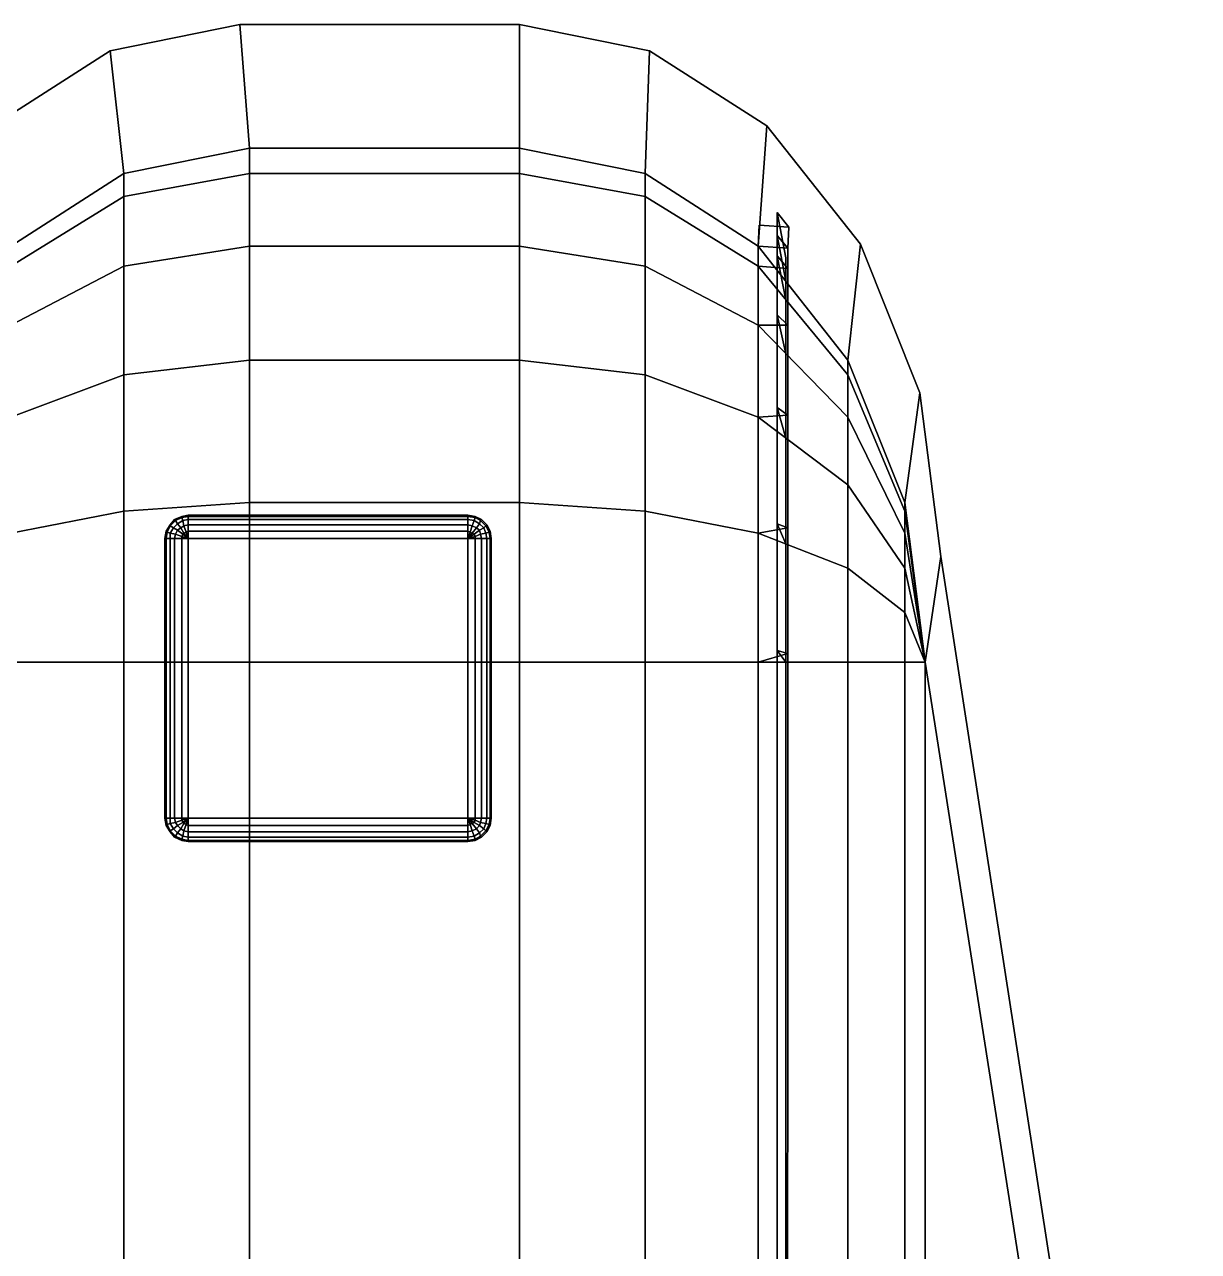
# Model space of a CAD drawing. Extents: x -0.69 to 1.09, y -0.36 to 0.36.
# Drawn here: x 0.9835 to 1.0947, y 0.215 to 0.3312 of the extents above; entities that cross this region are included whole.
import ezdxf

# ---------------------------------------------------------------- set-up
doc = ezdxf.new("R2010")
doc.units = 0
for name, color, linetype in [('CUBE.4', 39, 'CONTINUOUS'), ('CUBE_3', 39, 'CONTINUOUS'), ('CUBE_9', 250, 'CONTINUOUS')]:
    doc.layers.add(name, color=color, linetype=linetype)

msp = doc.modelspace()

# ---------------------------------------------------------------- meshes
at = {"layer": 'CUBE.4'}
mesh = msp.add_polyface(dxfattribs=at)
corners = [(1.053, 0.3102, 0.0832), (1.053, 0.3102, 0.4251), (1.053, 0.3083, 0.4298), (1.053, 0.3027, 0.4341), (1.053, 0.294, 0.4375), (1.053, 0.283, 0.4397), (1.053, 0.2708, 0.4404), (1.053, -0.2808, 0.4404), (1.053, -0.2929, 0.4397), (1.053, -0.3039, 0.4375), (1.053, -0.3126, 0.4341), (1.053, -0.3182, 0.4298), (1.053, -0.3202, 0.4251), (1.053, -0.3202, 0.0832), (1.053, -0.3182, 0.0784), (1.053, -0.3126, 0.0741), (1.053, -0.3039, 0.0707), (1.053, -0.2929, 0.0685), (1.053, -0.2808, 0.0678), (1.053, 0.2708, 0.0678), (1.053, 0.283, 0.0685), (1.053, 0.294, 0.0707), (1.053, 0.3027, 0.0741), (1.053, 0.3083, 0.0784), (1.0615, 0.2994, 0.0832), (1.0615, 0.2994, 0.4251), (1.0615, 0.298, 0.4285), (1.0615, 0.294, 0.4316), (1.0615, 0.2876, 0.4341), (1.0615, 0.2797, 0.4357), (1.0615, 0.2708, 0.4362), (1.0615, -0.2808, 0.4362), (1.0615, -0.2896, 0.4357), (1.0615, -0.2976, 0.4341), (1.0615, -0.3039, 0.4316), (1.0615, -0.308, 0.4285), (1.0615, -0.3094, 0.4251), (1.0615, -0.3094, 0.0832), (1.0615, -0.308, 0.0797), (1.0615, -0.3039, 0.0766), (1.0615, -0.2976, 0.0741), (1.0615, -0.2896, 0.0725), (1.0615, -0.2808, 0.072), (1.0615, 0.2708, 0.072), (1.0615, 0.2797, 0.0725), (1.0615, 0.2876, 0.0741), (1.0615, 0.294, 0.0766), (1.0615, 0.298, 0.0797), (1.053, -0.0119, 0.4404), (1.053, -0.0119, 0.0678), (1.0615, -0.0119, 0.4362), (1.0615, -0.0119, 0.072), (1.0531, 0.3122, 0.2514), (1.0531, -0.3222, 0.2514), (1.0617, 0.3014, 0.2514), (1.0617, -0.3113, 0.2514), (1.0556, 0.3069, 0.0832), (1.0556, 0.3069, 0.4251), (1.0556, 0.3051, 0.4294), (1.0556, 0.3, 0.4333), (1.0556, 0.292, 0.4365), (1.0556, 0.282, 0.4384), (1.0556, 0.2708, 0.4391), (1.0556, -0.2808, 0.4391), (1.0556, -0.2919, 0.4384), (1.0556, -0.302, 0.4365), (1.0556, -0.3099, 0.4333), (1.0556, -0.315, 0.4294), (1.0556, -0.3168, 0.4251), (1.0556, -0.3168, 0.0832), (1.0556, -0.315, 0.0788), (1.0556, -0.3099, 0.0749), (1.0556, -0.302, 0.0718), (1.0556, -0.2919, 0.0698), (1.0556, -0.2808, 0.0691), (1.0556, 0.2708, 0.0691), (1.0556, 0.282, 0.0698), (1.0556, 0.292, 0.0718), (1.0556, 0.3, 0.0749), (1.0556, 0.3051, 0.0788), (1.0556, -0.0119, 0.4391), (1.0556, -0.0119, 0.0691), (1.0556, 0.3091, 0.2514), (1.0556, -0.319, 0.2514), (1.0558, 0.31, 0.0827), (1.0558, 0.31, 0.4255), (1.0558, 0.3081, 0.4302), (1.0558, 0.3027, 0.4344), (1.0558, 0.2942, 0.4377), (1.0558, 0.2835, 0.4398), (1.0558, 0.2716, 0.4405), (1.0558, -0.2815, 0.4405), (1.0558, -0.2934, 0.4398), (1.0558, -0.3041, 0.4377), (1.0558, -0.3126, 0.4344), (1.0558, -0.3181, 0.4302), (1.0558, -0.3199, 0.4255), (1.0558, -0.3199, 0.0827), (1.0558, -0.3181, 0.078), (1.0558, -0.3126, 0.0739), (1.0558, -0.3041, 0.0706), (1.0558, -0.2934, 0.0684), (1.0558, -0.2815, 0.0677), (1.0558, 0.2716, 0.0677), (1.0558, 0.2835, 0.0684), (1.0558, 0.2942, 0.0706), (1.0558, 0.3027, 0.0739), (1.0558, 0.3081, 0.078), (1.0557, -0.012, 0.4405), (1.0557, -0.012, 0.0677), (1.0559, 0.312, 0.2514), (1.0559, -0.3219, 0.2514), (1.0548, 0.3112, 0.0825), (1.0548, 0.3112, 0.4257), (1.0548, 0.3093, 0.4304), (1.0548, 0.3037, 0.4347), (1.0548, 0.2949, 0.4381), (1.0548, 0.2839, 0.4403), (1.0548, 0.2719, 0.441), (1.0548, -0.2819, 0.441), (1.0548, -0.2938, 0.4403), (1.0548, -0.3049, 0.4381), (1.0548, -0.3136, 0.4347), (1.0548, -0.3193, 0.4304), (1.0548, -0.3212, 0.4257), (1.0548, -0.3212, 0.0825), (1.0548, -0.3193, 0.0779), (1.0548, -0.3136, 0.0736), (1.0548, -0.3049, 0.0702), (1.0548, -0.2938, 0.068), (1.0548, -0.2819, 0.0672), (1.0548, 0.2719, 0.0672), (1.0548, 0.2839, 0.068), (1.0548, 0.2949, 0.0702), (1.0548, 0.3037, 0.0736), (1.0548, 0.3093, 0.0779), (1.0548, -0.012, 0.441), (1.0548, -0.012, 0.0672), (1.0548, 0.3134, 0.2514), (1.0548, -0.3234, 0.2514)]
mesh.append_faces([[corners[k] for k in face] for face in [(86, 114, 115, 87), (87, 115, 116, 88), (88, 116, 117, 89), (89, 117, 118, 90), (136, 108, 90, 118), (91, 119, 120, 92), (92, 120, 121, 93), (93, 121, 122, 94), (138, 110, 84, 112), (123, 95, 94, 122), (95, 123, 124, 96), (125, 97, 111, 139), (126, 98, 97, 125), (98, 126, 127, 99), (128, 100, 99, 127), (100, 128, 129, 101), (130, 102, 101, 129), (137, 109, 102, 130), (103, 131, 132, 104), (114, 86, 85, 113), (133, 105, 104, 132), (134, 106, 105, 133), (135, 107, 106, 134), (112, 84, 107, 135), (119, 91, 108, 136), (131, 103, 109, 137), (113, 85, 110, 138), (111, 96, 124, 139), (2, 86, 87, 3), (59, 115, 114, 58), (3, 87, 88, 4), (60, 116, 115, 59), (4, 88, 89, 5), (61, 117, 116, 60), (5, 89, 90, 6), (62, 118, 117, 61), (80, 136, 118, 62), (6, 90, 108, 48), (7, 91, 92, 8), (64, 120, 119, 63), (8, 92, 93, 9), (65, 121, 120, 64), (9, 93, 94, 10), (66, 122, 121, 65), (82, 138, 112, 56), (0, 84, 110, 52), (67, 123, 122, 66), (10, 94, 95, 11), (11, 95, 96, 12), (68, 124, 123, 67), (69, 125, 139, 83), (53, 111, 97, 13), (70, 126, 125, 69), (13, 97, 98, 14), (14, 98, 99, 15), (71, 127, 126, 70), (72, 128, 127, 71), (15, 99, 100, 16), (16, 100, 101, 17), (73, 129, 128, 72), (74, 130, 129, 73), (17, 101, 102, 18), (81, 137, 130, 74), (18, 102, 109, 49), (19, 103, 104, 20), (76, 132, 131, 75), (58, 114, 113, 57), (1, 85, 86, 2), (77, 133, 132, 76), (20, 104, 105, 21), (78, 134, 133, 77), (21, 105, 106, 22), (79, 135, 134, 78), (22, 106, 107, 23), (56, 112, 135, 79), (23, 107, 84, 0), (63, 119, 136, 80), (48, 108, 91, 7), (75, 131, 137, 81), (49, 109, 103, 19), (57, 113, 138, 82), (52, 110, 85, 1), (83, 139, 124, 68), (12, 96, 111, 53)]])
at = {"layer": 'CUBE_3'}
mesh = msp.add_polyface(dxfattribs=at)
corners = [(0.9717, 0.3104, 0.2514), (0.9737, 0.2994, 0.4251), (0.9682, 0.2859, 0.4251), (0.966, 0.2963, 0.2514), (0.9805, 0.3216, 0.2514), (0.9822, 0.3102, 0.4251), (0.9822, 0.3102, 0.0832), (0.9929, 0.3171, 0.0832), (0.9916, 0.3287, 0.2514), (1.0048, 0.3195, 0.0832), (1.0039, 0.3312, 0.2514), (1.0304, 0.3195, 0.0832), (1.0304, 0.3312, 0.2514), (0.9737, 0.298, 0.4285), (0.9682, 0.2851, 0.4269), (0.9822, 0.3083, 0.4298), (0.9929, 0.3171, 0.4251), (0.9929, 0.3149, 0.4307), (1.0048, 0.3195, 0.4251), (1.0048, 0.3171, 0.4309), (1.0304, 0.3195, 0.4251), (1.0304, 0.3171, 0.4309), (0.9737, 0.294, 0.4316), (0.9682, 0.283, 0.4285), (0.9822, 0.3027, 0.4341), (0.9929, 0.3083, 0.4357), (1.0048, 0.3102, 0.4362), (1.0304, 0.3102, 0.4362), (0.9822, 0.294, 0.4375), (0.9737, 0.2876, 0.4341), (0.9929, 0.298, 0.4397), (1.0048, 0.2994, 0.4404), (1.0304, 0.2994, 0.4404), (0.9822, 0.283, 0.4397), (0.9737, 0.2797, 0.4357), (0.9929, 0.2851, 0.4423), (1.0048, 0.2859, 0.4431), (0.9737, 0.2797, 0.0725), (0.9822, 0.283, 0.0685), (0.9822, 0.294, 0.0707), (0.9737, 0.2876, 0.0741), (0.9929, 0.2851, 0.066), (0.9929, 0.298, 0.0685), (1.0048, 0.2859, 0.0651), (1.0048, 0.2994, 0.0678), (0.9822, 0.3027, 0.0741), (0.9737, 0.294, 0.0766), (0.9929, 0.3083, 0.0725), (1.0048, 0.3102, 0.072), (0.9682, 0.283, 0.0797), (0.9737, 0.298, 0.0797), (0.9682, 0.2851, 0.0813), (0.9822, 0.3083, 0.0784), (0.9929, 0.3149, 0.0776), (1.0048, 0.3171, 0.0773), (0.9737, 0.2994, 0.0832), (0.9682, 0.2859, 0.0832)]
mesh.append_faces([[corners[k] for k in face] for face in [(0, 1, 2, 3), (4, 5, 1, 0), (6, 7, 8, 4), (7, 9, 10, 8), (9, 11, 12, 10), (2, 1, 13, 14), (1, 5, 15, 13), (5, 16, 17, 15), (16, 18, 19, 17), (18, 20, 21, 19), (14, 13, 22, 23), (13, 15, 24, 22), (15, 17, 25, 24), (17, 19, 26, 25), (19, 21, 27, 26), (22, 24, 28, 29), (24, 25, 30, 28), (25, 26, 31, 30), (26, 27, 32, 31), (29, 28, 33, 34), (28, 30, 35, 33), (30, 31, 36, 35), (37, 38, 39, 40), (38, 41, 42, 39), (41, 43, 44, 42), (40, 39, 45, 46), (39, 42, 47, 45), (42, 44, 48, 47), (49, 46, 50, 51), (46, 45, 52, 50), (45, 47, 53, 52), (47, 48, 54, 53), (51, 50, 55, 56), (50, 52, 6, 55), (52, 53, 7, 6), (53, 54, 9, 7), (3, 56, 55, 0), (0, 55, 6, 4), (8, 16, 5, 4), (10, 18, 16, 8), (12, 20, 18, 10)]])
mesh = msp.add_polyface(dxfattribs=at)
corners = [(1.0304, 0.3195, 0.0832), (1.0423, 0.3171, 0.0832), (1.0427, 0.3287, 0.2514), (1.0304, 0.3312, 0.2514), (1.053, 0.3102, 0.0832), (1.0538, 0.3216, 0.2514), (1.0615, 0.2994, 0.0832), (1.0627, 0.3104, 0.2514), (1.0669, 0.2859, 0.0832), (1.0683, 0.2963, 0.2514), (1.0304, 0.3195, 0.4251), (1.0423, 0.3171, 0.4251), (1.0423, 0.3149, 0.4307), (1.0304, 0.3171, 0.4309), (1.053, 0.3102, 0.4251), (1.053, 0.3083, 0.4298), (1.0615, 0.2994, 0.4251), (1.0615, 0.298, 0.4285), (1.0669, 0.2859, 0.4251), (1.0669, 0.2851, 0.4269), (1.0423, 0.3083, 0.4357), (1.0304, 0.3102, 0.4362), (1.053, 0.3027, 0.4341), (1.0615, 0.294, 0.4316), (1.0669, 0.283, 0.4285), (1.0423, 0.298, 0.4397), (1.0304, 0.2994, 0.4404), (1.053, 0.294, 0.4375), (1.0615, 0.2876, 0.4341), (1.0669, 0.2797, 0.4298), (1.0048, 0.2994, 0.4404), (1.0304, 0.2859, 0.4431), (1.0048, 0.2859, 0.4431), (1.0423, 0.2851, 0.4423), (1.053, 0.283, 0.4397), (1.0048, 0.2859, 0.0651), (1.0304, 0.2859, 0.0651), (1.0304, 0.2994, 0.0678), (1.0048, 0.2994, 0.0678), (1.0423, 0.2851, 0.066), (1.0423, 0.298, 0.0685), (1.053, 0.283, 0.0685), (1.053, 0.294, 0.0707), (1.0615, 0.2797, 0.0725), (1.0615, 0.2876, 0.0741), (1.0304, 0.3102, 0.072), (1.0048, 0.3102, 0.072), (1.0423, 0.3083, 0.0725), (1.053, 0.3027, 0.0741), (1.0615, 0.294, 0.0766), (1.0669, 0.2797, 0.0784), (1.0669, 0.283, 0.0797), (1.0304, 0.3171, 0.0773), (1.0048, 0.3171, 0.0773), (1.0423, 0.3149, 0.0776), (1.053, 0.3083, 0.0784), (1.0615, 0.298, 0.0797), (1.0669, 0.2851, 0.0813), (1.0048, 0.3195, 0.0832)]
mesh.append_faces([[corners[k] for k in face] for face in [(0, 1, 2, 3), (1, 4, 5, 2), (4, 6, 7, 5), (6, 8, 9, 7), (10, 11, 12, 13), (11, 14, 15, 12), (14, 16, 17, 15), (16, 18, 19, 17), (13, 12, 20, 21), (12, 15, 22, 20), (15, 17, 23, 22), (17, 19, 24, 23), (21, 20, 25, 26), (20, 22, 27, 25), (22, 23, 28, 27), (23, 24, 29, 28), (30, 26, 31, 32), (26, 25, 33, 31), (25, 27, 34, 33), (35, 36, 37, 38), (36, 39, 40, 37), (39, 41, 42, 40), (41, 43, 44, 42), (38, 37, 45, 46), (37, 40, 47, 45), (40, 42, 48, 47), (42, 44, 49, 48), (44, 50, 51, 49), (46, 45, 52, 53), (45, 47, 54, 52), (47, 48, 55, 54), (48, 49, 56, 55), (49, 51, 57, 56), (53, 52, 0, 58), (52, 54, 1, 0), (54, 55, 4, 1), (55, 56, 6, 4), (56, 57, 8, 6), (2, 11, 10, 3), (5, 14, 11, 2), (7, 16, 14, 5), (9, 18, 16, 7)]])
mesh = msp.add_polyface(dxfattribs=at)
corners = [(0.966, 0.2963, 0.2514), (0.9682, 0.2859, 0.4251), (0.9663, 0.2708, 0.4251), (0.9641, 0.2808, 0.2514), (1.0669, 0.2859, 0.0832), (1.0688, 0.2708, 0.0832), (1.0703, 0.2808, 0.2514), (1.0683, 0.2963, 0.2514), (0.9682, 0.2851, 0.4269), (1.0669, 0.2859, 0.4251), (1.0688, 0.2708, 0.4251), (1.0669, 0.2851, 0.4269), (0.9682, 0.283, 0.4285), (1.0669, 0.283, 0.4285), (0.9682, 0.2797, 0.4298), (0.9737, 0.294, 0.4316), (0.9737, 0.2876, 0.4341), (1.0669, 0.2797, 0.4298), (0.9682, 0.2755, 0.4307), (0.9737, 0.2797, 0.4357), (1.053, 0.294, 0.4375), (1.0615, 0.2876, 0.4341), (1.0615, 0.2797, 0.4357), (1.053, 0.283, 0.4397), (1.0669, 0.2755, 0.4307), (0.9822, 0.283, 0.4397), (0.9822, 0.2708, 0.4404), (0.9737, 0.2708, 0.4362), (0.9929, 0.2851, 0.4423), (0.9929, 0.2708, 0.4431), (1.0048, 0.2859, 0.4431), (1.0048, 0.2708, 0.4441), (1.0304, 0.2859, 0.4431), (1.0304, 0.2708, 0.4441), (1.0423, 0.2851, 0.4423), (1.0423, 0.2708, 0.4431), (1.053, 0.2708, 0.4404), (1.0615, 0.2708, 0.4362), (0.9737, 0.2708, 0.072), (0.9822, 0.2708, 0.0678), (0.9822, 0.283, 0.0685), (0.9737, 0.2797, 0.0725), (0.9929, 0.2708, 0.0651), (0.9929, 0.2851, 0.066), (1.0048, 0.2708, 0.0642), (1.0048, 0.2859, 0.0651), (1.0304, 0.2708, 0.0642), (1.0304, 0.2859, 0.0651), (1.0423, 0.2708, 0.0651), (1.0423, 0.2851, 0.066), (1.053, 0.2708, 0.0678), (1.053, 0.283, 0.0685), (1.0615, 0.2708, 0.072), (1.0615, 0.2797, 0.0725), (1.0669, 0.2708, 0.0773), (1.0669, 0.2755, 0.0776), (0.9663, 0.2708, 0.0832), (0.9682, 0.2755, 0.0776), (0.9682, 0.2797, 0.0784), (0.9737, 0.2876, 0.0741), (1.0669, 0.2797, 0.0784), (1.0615, 0.2876, 0.0741), (0.9682, 0.283, 0.0797), (0.9737, 0.294, 0.0766), (1.0669, 0.283, 0.0797), (0.9682, 0.2851, 0.0813), (1.0669, 0.2851, 0.0813), (0.9682, 0.2859, 0.0832)]
mesh.append_faces([[corners[k] for k in face] for face in [(0, 1, 2, 3), (4, 5, 6, 7), (2, 1, 8, 8), (9, 10, 11, 11), (2, 8, 12, 12), (11, 10, 13, 13), (2, 12, 14, 14), (12, 15, 16, 14), (13, 10, 17, 17), (2, 14, 18, 18), (14, 16, 19, 18), (20, 21, 22, 23), (21, 17, 24, 22), (17, 10, 24, 24), (19, 25, 26, 27), (25, 28, 29, 26), (28, 30, 31, 29), (30, 32, 33, 31), (32, 34, 35, 33), (34, 23, 36, 35), (23, 22, 37, 36), (38, 39, 40, 41), (39, 42, 43, 40), (42, 44, 45, 43), (44, 46, 47, 45), (46, 48, 49, 47), (48, 50, 51, 49), (50, 52, 53, 51), (52, 54, 55, 53), (56, 57, 58, 58), (57, 41, 59, 58), (53, 55, 60, 61), (55, 5, 60, 60), (56, 58, 62, 62), (58, 59, 63, 62), (60, 5, 64, 64), (56, 62, 65, 65), (64, 5, 66, 66), (56, 65, 67, 67), (66, 5, 4, 4), (3, 56, 67, 0), (6, 10, 9, 7)]])
mesh = msp.add_polyface(dxfattribs=at)
corners = [(0.9663, 0.2708, 0.4251), (0.9682, 0.2755, 0.4307), (0.9682, 0.2708, 0.4309), (0.9737, 0.2797, 0.4357), (0.9737, 0.2708, 0.4362), (1.0615, 0.2797, 0.4357), (1.0669, 0.2755, 0.4307), (1.0669, 0.2708, 0.4309), (1.0615, 0.2708, 0.4362), (1.0688, 0.2708, 0.4251), (0.9682, -0.0119, 0.4309), (0.9663, -0.0119, 0.4251), (0.9822, 0.2708, 0.4404), (0.9929, 0.2708, 0.4431), (0.9929, -0.0119, 0.4431), (0.9822, -0.0119, 0.4404), (1.0304, 0.2708, 0.4441), (1.0423, 0.2708, 0.4431), (1.0423, -0.0119, 0.4431), (1.0304, -0.0119, 0.4441), (1.053, 0.2708, 0.4404), (1.053, -0.0119, 0.4404), (1.0615, -0.0119, 0.4362), (1.0669, -0.0119, 0.4309), (1.0688, -0.0119, 0.4251), (0.9737, -0.0119, 0.072), (0.9737, 0.2708, 0.072), (0.9682, 0.2708, 0.0773), (0.9682, -0.0119, 0.0773), (1.0423, -0.0119, 0.0651), (1.0423, 0.2708, 0.0651), (1.0304, 0.2708, 0.0642), (1.0304, -0.0119, 0.0642), (1.053, -0.0119, 0.0678), (1.053, 0.2708, 0.0678), (0.9663, 0.2708, 0.0832), (0.9682, 0.2755, 0.0776), (0.9737, 0.2797, 0.0725), (1.0669, 0.2708, 0.0773), (1.0688, 0.2708, 0.0832), (1.0669, 0.2755, 0.0776), (0.9641, 0.2808, 0.2514), (0.9641, -0.0122, 0.2514), (0.9663, -0.0119, 0.0832), (1.0815, 0.1897, 0.1148), (1.0833, 0.1967, 0.2514), (1.0703, 0.2808, 0.2514), (1.0815, -0.0119, 0.1148), (1.0688, -0.0119, 0.0832), (1.0924, 0.0759, 0.1774), (1.0947, 0.0789, 0.2514), (1.0924, -0.0119, 0.1774), (0.9737, -0.0119, 0.4362), (1.0048, 0.2708, 0.4441), (1.0048, -0.0119, 0.4441), (0.9822, -0.0119, 0.0678), (0.9822, 0.2708, 0.0678), (0.9929, -0.0119, 0.0651), (0.9929, 0.2708, 0.0651), (1.0048, -0.0119, 0.0642), (1.0048, 0.2708, 0.0642), (1.0615, -0.0119, 0.072), (1.0615, 0.2708, 0.072), (1.0669, -0.0119, 0.0773), (1.0924, -0.0119, 0.3308), (1.0883, 0.0759, 0.3308), (1.0947, -0.0122, 0.2514), (1.0815, 0.1897, 0.3934), (1.0815, -0.0119, 0.3934)]
mesh.append_faces([[corners[k] for k in face] for face in [(0, 1, 2, 2), (1, 3, 4, 2), (5, 6, 7, 8), (6, 9, 7, 7), (0, 2, 10, 11), (12, 13, 14, 15), (16, 17, 18, 19), (17, 20, 21, 18), (20, 8, 22, 21), (8, 7, 23, 22), (7, 9, 24, 23), (25, 26, 27, 28), (29, 30, 31, 32), (33, 34, 30, 29), (35, 27, 36, 36), (27, 26, 37, 36), (38, 39, 40, 40), (35, 41, 42, 43), (39, 44, 45, 46), (47, 44, 39, 48), (44, 49, 50, 45), (51, 49, 44, 47), (10, 2, 4, 52), (52, 4, 12, 15), (14, 13, 53, 54), (54, 53, 16, 19), (28, 27, 35, 43), (55, 56, 26, 25), (57, 58, 56, 55), (59, 60, 58, 57), (32, 31, 60, 59), (61, 62, 34, 33), (63, 38, 62, 61), (48, 39, 38, 63), (64, 65, 50, 66), (24, 9, 67, 68), (68, 67, 65, 64), (41, 0, 11, 42), (45, 67, 9, 46), (50, 65, 67, 45), (50, 49, 51, 66)]])
at = {"layer": 'CUBE_9'}
mesh = msp.add_polyface(dxfattribs=at)
corners = [(0.9984, 0.2825, -0.0081), (0.9977, 0.2825, -0.0078), (0.9977, 0.256, -0.0078), (0.9984, 0.256, -0.0081), (0.9973, 0.2825, -0.0072), (0.9973, 0.256, -0.0072), (0.9969, 0.2825, -0.0066), (0.9969, 0.256, -0.0066), (0.9968, 0.2825, -0.0058), (0.9968, 0.256, -0.0058), (0.9968, 0.2825, 0.1802), (0.9968, 0.256, 0.1802), (0.9969, 0.2825, 0.1809), (0.9969, 0.256, 0.1809), (0.9973, 0.2825, 0.1816), (0.9973, 0.256, 0.1816), (0.9977, 0.2825, 0.1821), (0.9977, 0.256, 0.1821), (0.9984, 0.2825, 0.1825), (0.9984, 0.256, 0.1825), (0.9984, 0.2845, -0.0066), (0.9984, 0.2846, -0.0058), (0.9977, 0.2843, -0.0058), (0.9978, 0.2842, -0.0066), (0.9984, 0.2846, 0.1802), (0.9977, 0.2843, 0.1802), (0.9984, 0.2845, 0.1809), (0.9978, 0.2842, 0.1809), (0.9983, 0.2835, -0.0078), (0.998, 0.2839, -0.0072), (0.9976, 0.2835, -0.0072), (0.998, 0.2833, -0.0078), (0.9973, 0.2837, -0.0066), (0.9973, 0.2838, -0.0058), (0.9973, 0.2838, 0.1802), (0.9973, 0.2837, 0.1809), (0.998, 0.2839, 0.1816), (0.9976, 0.2835, 0.1816), (0.9983, 0.2835, 0.1821), (0.998, 0.2833, 0.1821), (0.9973, 0.283, -0.0072), (0.9978, 0.2829, -0.0078), (0.997, 0.2831, -0.0066), (0.9969, 0.2832, -0.0058), (0.9969, 0.2832, 0.1802), (0.997, 0.2831, 0.1809), (0.9973, 0.283, 0.1816), (0.9978, 0.2829, 0.1821)]
mesh.append_faces([[corners[k] for k in face] for face in [(0, 1, 2, 3), (1, 4, 5, 2), (4, 6, 7, 5), (6, 8, 9, 7), (8, 10, 11, 9), (10, 12, 13, 11), (12, 14, 15, 13), (14, 16, 17, 15), (16, 18, 19, 17), (20, 21, 22, 23), (21, 24, 25, 22), (24, 26, 27, 25), (28, 29, 30, 31), (29, 23, 32, 30), (23, 22, 33, 32), (22, 25, 34, 33), (25, 27, 35, 34), (27, 36, 37, 35), (36, 38, 39, 37), (31, 30, 40, 41), (30, 32, 42, 40), (32, 33, 43, 42), (33, 34, 44, 43), (34, 35, 45, 44), (35, 37, 46, 45), (37, 39, 47, 46), (41, 40, 4, 1), (40, 42, 6, 4), (42, 43, 8, 6), (43, 44, 10, 8), (44, 45, 12, 10), (45, 46, 14, 12), (46, 47, 16, 14)]])
mesh = msp.add_polyface(dxfattribs=at)
corners = [(0.999, 0.2825, -0.0082), (0.9984, 0.2825, -0.0081), (0.9984, 0.256, -0.0081), (0.999, 0.256, -0.0082), (0.9984, 0.2825, 0.1825), (0.999, 0.2825, 0.1826), (0.999, 0.256, 0.1826), (0.9984, 0.256, 0.1825), (1.0255, 0.2825, -0.0082), (1.0255, 0.2832, -0.0081), (0.999, 0.2832, -0.0081), (0.9988, 0.2831, -0.0081), (0.999, 0.2838, -0.0078), (0.9986, 0.2837, -0.0078), (0.999, 0.2843, -0.0072), (0.9985, 0.2842, -0.0072), (0.999, 0.2846, -0.0066), (0.9984, 0.2845, -0.0066), (0.999, 0.2847, -0.0058), (0.9984, 0.2846, -0.0058), (0.999, 0.2847, 0.1802), (0.9984, 0.2846, 0.1802), (0.999, 0.2846, 0.1809), (0.9984, 0.2845, 0.1809), (0.999, 0.2843, 0.1816), (0.9985, 0.2842, 0.1816), (0.999, 0.2838, 0.1821), (0.9986, 0.2837, 0.1821), (0.999, 0.2832, 0.1825), (0.9988, 0.2831, 0.1825), (0.9986, 0.283, -0.0081), (0.9983, 0.2835, -0.0078), (0.998, 0.2839, -0.0072), (0.9978, 0.2842, -0.0066), (0.998, 0.2839, 0.1816), (0.9978, 0.2842, 0.1809), (0.9983, 0.2835, 0.1821), (0.9986, 0.283, 0.1825), (0.9985, 0.2829, -0.0081), (0.998, 0.2833, -0.0078), (0.9985, 0.2829, 0.1825), (0.998, 0.2833, 0.1821), (0.9984, 0.2827, -0.0081), (0.9978, 0.2829, -0.0078), (0.9984, 0.2827, 0.1825), (0.9978, 0.2829, 0.1821), (0.9977, 0.2825, -0.0078), (0.9977, 0.2825, 0.1821)]
mesh.append_faces([[corners[k] for k in face] for face in [(0, 1, 2, 3), (4, 5, 6, 7), (8, 9, 10, 0), (0, 10, 11, 11), (10, 12, 13, 11), (12, 14, 15, 13), (14, 16, 17, 15), (16, 18, 19, 17), (18, 20, 21, 19), (20, 22, 23, 21), (22, 24, 25, 23), (24, 26, 27, 25), (26, 28, 29, 27), (28, 5, 29, 29), (0, 11, 30, 30), (11, 13, 31, 30), (13, 15, 32, 31), (15, 17, 33, 32), (23, 25, 34, 35), (25, 27, 36, 34), (27, 29, 37, 36), (29, 5, 37, 37), (0, 30, 38, 38), (30, 31, 39, 38), (36, 37, 40, 41), (37, 5, 40, 40), (0, 38, 42, 42), (38, 39, 43, 42), (41, 40, 44, 45), (40, 5, 44, 44), (0, 42, 1, 1), (42, 43, 46, 1), (45, 44, 4, 47), (44, 5, 4, 4)]])
mesh = msp.add_polyface(dxfattribs=at)
corners = [(1.0275, 0.2831, -0.0066), (1.0276, 0.2832, -0.0058), (1.0273, 0.2838, -0.0058), (1.0272, 0.2837, -0.0066), (1.0276, 0.2832, 0.1802), (1.0273, 0.2838, 0.1802), (1.0275, 0.2831, 0.1809), (1.0272, 0.2837, 0.1809), (1.0266, 0.2833, -0.0078), (1.027, 0.2835, -0.0072), (1.0266, 0.2839, -0.0072), (1.0263, 0.2835, -0.0078), (1.0267, 0.2842, -0.0066), (1.0268, 0.2843, -0.0058), (1.0268, 0.2843, 0.1802), (1.0267, 0.2842, 0.1809), (1.027, 0.2835, 0.1816), (1.0266, 0.2839, 0.1816), (1.0266, 0.2833, 0.1821), (1.0263, 0.2835, 0.1821), (1.0261, 0.2842, -0.0072), (1.0259, 0.2837, -0.0078), (1.0262, 0.2845, -0.0066), (1.0262, 0.2846, -0.0058), (1.0262, 0.2846, 0.1802), (1.0262, 0.2845, 0.1809), (1.0261, 0.2842, 0.1816), (1.0259, 0.2837, 0.1821), (1.0255, 0.2843, -0.0072), (1.0255, 0.2838, -0.0078), (1.0255, 0.2846, -0.0066), (1.0255, 0.2847, -0.0058), (1.0255, 0.2847, 0.1802), (1.0255, 0.2846, 0.1809), (1.0255, 0.2843, 0.1816), (1.0255, 0.2838, 0.1821), (1.0257, 0.2831, 0.1825), (1.0255, 0.2832, 0.1825), (1.0255, 0.2832, -0.0081), (0.999, 0.2838, -0.0078), (0.999, 0.2832, -0.0081), (0.999, 0.2843, -0.0072), (0.999, 0.2846, -0.0066), (0.999, 0.2847, -0.0058), (0.999, 0.2847, 0.1802), (0.999, 0.2846, 0.1809), (0.999, 0.2843, 0.1816), (0.999, 0.2838, 0.1821), (0.999, 0.2832, 0.1825)]
mesh.append_faces([[corners[k] for k in face] for face in [(0, 1, 2, 3), (1, 4, 5, 2), (4, 6, 7, 5), (8, 9, 10, 11), (9, 3, 12, 10), (3, 2, 13, 12), (2, 5, 14, 13), (5, 7, 15, 14), (7, 16, 17, 15), (16, 18, 19, 17), (11, 10, 20, 21), (10, 12, 22, 20), (12, 13, 23, 22), (13, 14, 24, 23), (14, 15, 25, 24), (15, 17, 26, 25), (17, 19, 27, 26), (21, 20, 28, 29), (20, 22, 30, 28), (22, 23, 31, 30), (23, 24, 32, 31), (24, 25, 33, 32), (25, 26, 34, 33), (26, 27, 35, 34), (27, 36, 37, 35), (38, 29, 39, 40), (29, 28, 41, 39), (28, 30, 42, 41), (30, 31, 43, 42), (31, 32, 44, 43), (32, 33, 45, 44), (33, 34, 46, 45), (34, 35, 47, 46), (35, 37, 48, 47)]])
mesh = msp.add_polyface(dxfattribs=at)
corners = [(1.0255, 0.2825, -0.0082), (1.0262, 0.2825, -0.0081), (1.0262, 0.2827, -0.0081), (1.0268, 0.2825, -0.0078), (1.0267, 0.2829, -0.0078), (1.0273, 0.2825, -0.0072), (1.0272, 0.283, -0.0072), (1.0276, 0.2825, -0.0066), (1.0275, 0.2831, -0.0066), (1.0277, 0.2825, -0.0058), (1.0276, 0.2832, -0.0058), (1.0277, 0.2825, 0.1802), (1.0276, 0.2832, 0.1802), (1.0276, 0.2825, 0.1809), (1.0275, 0.2831, 0.1809), (1.0273, 0.2825, 0.1816), (1.0272, 0.283, 0.1816), (1.0268, 0.2825, 0.1821), (1.0267, 0.2829, 0.1821), (1.0262, 0.2825, 0.1825), (1.0262, 0.2827, 0.1825), (1.0255, 0.2825, 0.1826), (1.0261, 0.2829, -0.0081), (1.0266, 0.2833, -0.0078), (1.027, 0.2835, -0.0072), (1.0272, 0.2837, -0.0066), (1.027, 0.2835, 0.1816), (1.0272, 0.2837, 0.1809), (1.0266, 0.2833, 0.1821), (1.0261, 0.2829, 0.1825), (1.0259, 0.283, -0.0081), (1.0263, 0.2835, -0.0078), (1.0259, 0.283, 0.1825), (1.0263, 0.2835, 0.1821), (1.0257, 0.2831, -0.0081), (1.0259, 0.2837, -0.0078), (1.0257, 0.2831, 0.1825), (1.0259, 0.2837, 0.1821), (1.0255, 0.2832, -0.0081), (1.0255, 0.2838, -0.0078), (1.0255, 0.2832, 0.1825), (0.999, 0.2825, 0.1826), (0.999, 0.2832, 0.1825), (1.0255, 0.256, 0.1826), (0.999, 0.256, 0.1826), (0.999, 0.2825, -0.0082), (0.999, 0.256, -0.0082), (1.0255, 0.256, -0.0082)]
mesh.append_faces([[corners[k] for k in face] for face in [(0, 1, 2, 2), (1, 3, 4, 2), (3, 5, 6, 4), (5, 7, 8, 6), (7, 9, 10, 8), (9, 11, 12, 10), (11, 13, 14, 12), (13, 15, 16, 14), (15, 17, 18, 16), (17, 19, 20, 18), (19, 21, 20, 20), (0, 2, 22, 22), (2, 4, 23, 22), (4, 6, 24, 23), (6, 8, 25, 24), (14, 16, 26, 27), (16, 18, 28, 26), (18, 20, 29, 28), (20, 21, 29, 29), (0, 22, 30, 30), (22, 23, 31, 30), (28, 29, 32, 33), (29, 21, 32, 32), (0, 30, 34, 34), (30, 31, 35, 34), (33, 32, 36, 37), (32, 21, 36, 36), (0, 34, 38, 38), (34, 35, 39, 38), (36, 21, 40, 40), (40, 21, 41, 42), (41, 21, 43, 44), (45, 46, 47, 0)]])
mesh = msp.add_polyface(dxfattribs=at)
corners = [(1.0255, 0.256, -0.0082), (1.0255, 0.2553, -0.0081), (1.0257, 0.2554, -0.0081), (1.0255, 0.2553, 0.1825), (1.0255, 0.256, 0.1826), (1.0257, 0.2554, 0.1825), (1.0259, 0.2555, -0.0081), (1.0259, 0.2555, 0.1825), (1.0261, 0.2556, -0.0081), (1.0261, 0.2556, 0.1825), (1.0262, 0.2558, -0.0081), (1.0266, 0.2553, -0.0078), (1.0267, 0.2556, -0.0078), (1.027, 0.255, 0.1816), (1.0266, 0.2553, 0.1821), (1.0267, 0.2556, 0.1821), (1.0272, 0.2555, 0.1816), (1.0262, 0.2558, 0.1825), (1.0262, 0.256, -0.0081), (1.0268, 0.256, -0.0078), (1.0272, 0.2555, -0.0072), (1.0273, 0.256, -0.0072), (1.0275, 0.2554, -0.0066), (1.0276, 0.256, -0.0066), (1.0276, 0.2553, -0.0058), (1.0277, 0.256, -0.0058), (1.0276, 0.2553, 0.1802), (1.0277, 0.256, 0.1802), (1.0275, 0.2554, 0.1809), (1.0276, 0.256, 0.1809), (1.0273, 0.256, 0.1816), (1.0268, 0.256, 0.1821), (1.0262, 0.256, 0.1825), (1.0262, 0.2825, -0.0081), (1.0255, 0.2825, -0.0082), (1.0268, 0.2825, -0.0078), (1.0273, 0.2825, -0.0072), (1.0276, 0.2825, -0.0066), (1.0277, 0.2825, -0.0058), (1.0277, 0.2825, 0.1802), (1.0276, 0.2825, 0.1809), (1.0273, 0.2825, 0.1816), (1.0268, 0.2825, 0.1821), (1.0262, 0.2825, 0.1825), (1.0255, 0.2825, 0.1826)]
mesh.append_faces([[corners[k] for k in face] for face in [(0, 1, 2, 2), (3, 4, 5, 5), (0, 2, 6, 6), (5, 4, 7, 7), (0, 6, 8, 8), (7, 4, 9, 9), (0, 8, 10, 10), (8, 11, 12, 10), (13, 14, 15, 16), (14, 9, 17, 15), (9, 4, 17, 17), (0, 10, 18, 18), (10, 12, 19, 18), (12, 20, 21, 19), (20, 22, 23, 21), (22, 24, 25, 23), (24, 26, 27, 25), (26, 28, 29, 27), (28, 16, 30, 29), (16, 15, 31, 30), (15, 17, 32, 31), (17, 4, 32, 32), (0, 18, 33, 34), (18, 19, 35, 33), (19, 21, 36, 35), (21, 23, 37, 36), (23, 25, 38, 37), (25, 27, 39, 38), (27, 29, 40, 39), (29, 30, 41, 40), (30, 31, 42, 41), (31, 32, 43, 42), (32, 4, 44, 43)]])
mesh = msp.add_polyface(dxfattribs=at)
corners = [(0.9984, 0.256, -0.0081), (0.9977, 0.256, -0.0078), (0.9978, 0.2556, -0.0078), (0.9984, 0.2558, -0.0081), (0.9973, 0.256, -0.0072), (0.9973, 0.2555, -0.0072), (0.9969, 0.256, -0.0066), (0.997, 0.2554, -0.0066), (0.9968, 0.256, -0.0058), (0.9969, 0.2553, -0.0058), (0.9968, 0.256, 0.1802), (0.9969, 0.2553, 0.1802), (0.9969, 0.256, 0.1809), (0.997, 0.2554, 0.1809), (0.9973, 0.256, 0.1816), (0.9973, 0.2555, 0.1816), (0.9977, 0.256, 0.1821), (0.9978, 0.2556, 0.1821), (0.9984, 0.256, 0.1825), (0.9984, 0.2558, 0.1825), (0.998, 0.2553, -0.0078), (0.9985, 0.2556, -0.0081), (0.9976, 0.255, -0.0072), (0.9973, 0.2548, -0.0066), (0.9973, 0.2547, -0.0058), (0.9973, 0.2547, 0.1802), (0.9973, 0.2548, 0.1809), (0.9976, 0.255, 0.1816), (0.998, 0.2553, 0.1821), (0.9985, 0.2556, 0.1825), (0.9983, 0.255, -0.0078), (0.9986, 0.2555, -0.0081), (0.998, 0.2546, -0.0072), (0.9978, 0.2543, -0.0066), (0.9977, 0.2542, -0.0058), (0.9977, 0.2542, 0.1802), (0.9978, 0.2543, 0.1809), (0.998, 0.2546, 0.1816), (0.9983, 0.255, 0.1821), (0.9986, 0.2555, 0.1825), (0.9984, 0.254, -0.0066), (0.9985, 0.2543, -0.0072), (0.9984, 0.2539, -0.0058), (0.9984, 0.2539, 0.1802), (0.9984, 0.254, 0.1809), (0.9985, 0.2543, 0.1816), (0.9986, 0.2548, 0.1821)]
mesh.append_faces([[corners[k] for k in face] for face in [(0, 1, 2, 3), (1, 4, 5, 2), (4, 6, 7, 5), (6, 8, 9, 7), (8, 10, 11, 9), (10, 12, 13, 11), (12, 14, 15, 13), (14, 16, 17, 15), (16, 18, 19, 17), (3, 2, 20, 21), (2, 5, 22, 20), (5, 7, 23, 22), (7, 9, 24, 23), (9, 11, 25, 24), (11, 13, 26, 25), (13, 15, 27, 26), (15, 17, 28, 27), (17, 19, 29, 28), (21, 20, 30, 31), (20, 22, 32, 30), (22, 23, 33, 32), (23, 24, 34, 33), (24, 25, 35, 34), (25, 26, 36, 35), (26, 27, 37, 36), (27, 28, 38, 37), (28, 29, 39, 38), (32, 33, 40, 41), (33, 34, 42, 40), (34, 35, 43, 42), (35, 36, 44, 43), (36, 37, 45, 44), (37, 38, 46, 45)]])
mesh = msp.add_polyface(dxfattribs=at)
corners = [(0.999, 0.256, -0.0082), (0.9984, 0.256, -0.0081), (0.9984, 0.2558, -0.0081), (0.9984, 0.256, 0.1825), (0.999, 0.256, 0.1826), (0.9984, 0.2558, 0.1825), (0.9985, 0.2556, -0.0081), (0.9985, 0.2556, 0.1825), (0.9986, 0.2555, -0.0081), (0.9986, 0.2555, 0.1825), (0.9988, 0.2554, -0.0081), (0.9983, 0.255, -0.0078), (0.9986, 0.2548, -0.0078), (0.998, 0.2546, -0.0072), (0.9985, 0.2543, -0.0072), (0.9983, 0.255, 0.1821), (0.9988, 0.2554, 0.1825), (0.9986, 0.2548, 0.1821), (0.999, 0.2553, -0.0081), (0.999, 0.2547, -0.0078), (0.999, 0.2542, -0.0072), (0.9984, 0.254, -0.0066), (0.999, 0.2539, -0.0066), (0.9984, 0.2539, -0.0058), (0.999, 0.2538, -0.0058), (0.9984, 0.2539, 0.1802), (0.999, 0.2538, 0.1802), (0.9984, 0.254, 0.1809), (0.999, 0.2539, 0.1809), (0.9985, 0.2543, 0.1816), (0.999, 0.2542, 0.1816), (0.999, 0.2547, 0.1821), (0.999, 0.2553, 0.1825), (1.0255, 0.2553, -0.0081), (1.0255, 0.256, -0.0082), (1.0255, 0.2547, -0.0078), (1.0255, 0.2542, -0.0072), (1.0255, 0.2539, -0.0066), (1.0255, 0.2538, -0.0058), (1.0255, 0.2538, 0.1802), (1.0255, 0.2539, 0.1809), (1.0255, 0.2542, 0.1816), (1.0255, 0.2547, 0.1821), (1.0255, 0.2553, 0.1825), (1.0255, 0.256, 0.1826)]
mesh.append_faces([[corners[k] for k in face] for face in [(0, 1, 2, 2), (3, 4, 5, 5), (0, 2, 6, 6), (5, 4, 7, 7), (0, 6, 8, 8), (7, 4, 9, 9), (0, 8, 10, 10), (8, 11, 12, 10), (11, 13, 14, 12), (15, 9, 16, 17), (9, 4, 16, 16), (0, 10, 18, 18), (10, 12, 19, 18), (12, 14, 20, 19), (14, 21, 22, 20), (21, 23, 24, 22), (23, 25, 26, 24), (25, 27, 28, 26), (27, 29, 30, 28), (29, 17, 31, 30), (17, 16, 32, 31), (16, 4, 32, 32), (0, 18, 33, 34), (18, 19, 35, 33), (19, 20, 36, 35), (20, 22, 37, 36), (22, 24, 38, 37), (24, 26, 39, 38), (26, 28, 40, 39), (28, 30, 41, 40), (30, 31, 42, 41), (31, 32, 43, 42), (32, 4, 44, 43)]])
mesh = msp.add_polyface(dxfattribs=at)
corners = [(1.0255, 0.2553, -0.0081), (1.0255, 0.2547, -0.0078), (1.0259, 0.2548, -0.0078), (1.0257, 0.2554, -0.0081), (1.0255, 0.2542, -0.0072), (1.0261, 0.2543, -0.0072), (1.0255, 0.2539, -0.0066), (1.0262, 0.254, -0.0066), (1.0255, 0.2538, -0.0058), (1.0262, 0.2539, -0.0058), (1.0255, 0.2538, 0.1802), (1.0262, 0.2539, 0.1802), (1.0255, 0.2539, 0.1809), (1.0262, 0.254, 0.1809), (1.0255, 0.2542, 0.1816), (1.0261, 0.2543, 0.1816), (1.0255, 0.2547, 0.1821), (1.0259, 0.2548, 0.1821), (1.0255, 0.2553, 0.1825), (1.0257, 0.2554, 0.1825), (1.0263, 0.255, -0.0078), (1.0259, 0.2555, -0.0081), (1.0266, 0.2546, -0.0072), (1.0267, 0.2543, -0.0066), (1.0268, 0.2542, -0.0058), (1.0268, 0.2542, 0.1802), (1.0267, 0.2543, 0.1809), (1.0266, 0.2546, 0.1816), (1.0263, 0.255, 0.1821), (1.0259, 0.2555, 0.1825), (1.0266, 0.2553, -0.0078), (1.0261, 0.2556, -0.0081), (1.027, 0.255, -0.0072), (1.0272, 0.2548, -0.0066), (1.0273, 0.2547, -0.0058), (1.0273, 0.2547, 0.1802), (1.0272, 0.2548, 0.1809), (1.027, 0.255, 0.1816), (1.0266, 0.2553, 0.1821), (1.0261, 0.2556, 0.1825), (1.0272, 0.2555, -0.0072), (1.0267, 0.2556, -0.0078), (1.0275, 0.2554, -0.0066), (1.0276, 0.2553, -0.0058), (1.0276, 0.2553, 0.1802), (1.0275, 0.2554, 0.1809), (1.0272, 0.2555, 0.1816)]
mesh.append_faces([[corners[k] for k in face] for face in [(0, 1, 2, 3), (1, 4, 5, 2), (4, 6, 7, 5), (6, 8, 9, 7), (8, 10, 11, 9), (10, 12, 13, 11), (12, 14, 15, 13), (14, 16, 17, 15), (16, 18, 19, 17), (3, 2, 20, 21), (2, 5, 22, 20), (5, 7, 23, 22), (7, 9, 24, 23), (9, 11, 25, 24), (11, 13, 26, 25), (13, 15, 27, 26), (15, 17, 28, 27), (17, 19, 29, 28), (21, 20, 30, 31), (20, 22, 32, 30), (22, 23, 33, 32), (23, 24, 34, 33), (24, 25, 35, 34), (25, 26, 36, 35), (26, 27, 37, 36), (27, 28, 38, 37), (28, 29, 39, 38), (30, 32, 40, 41), (32, 33, 42, 40), (33, 34, 43, 42), (34, 35, 44, 43), (35, 36, 45, 44), (36, 37, 46, 45)]])

doc.saveas('drawing.dxf')
